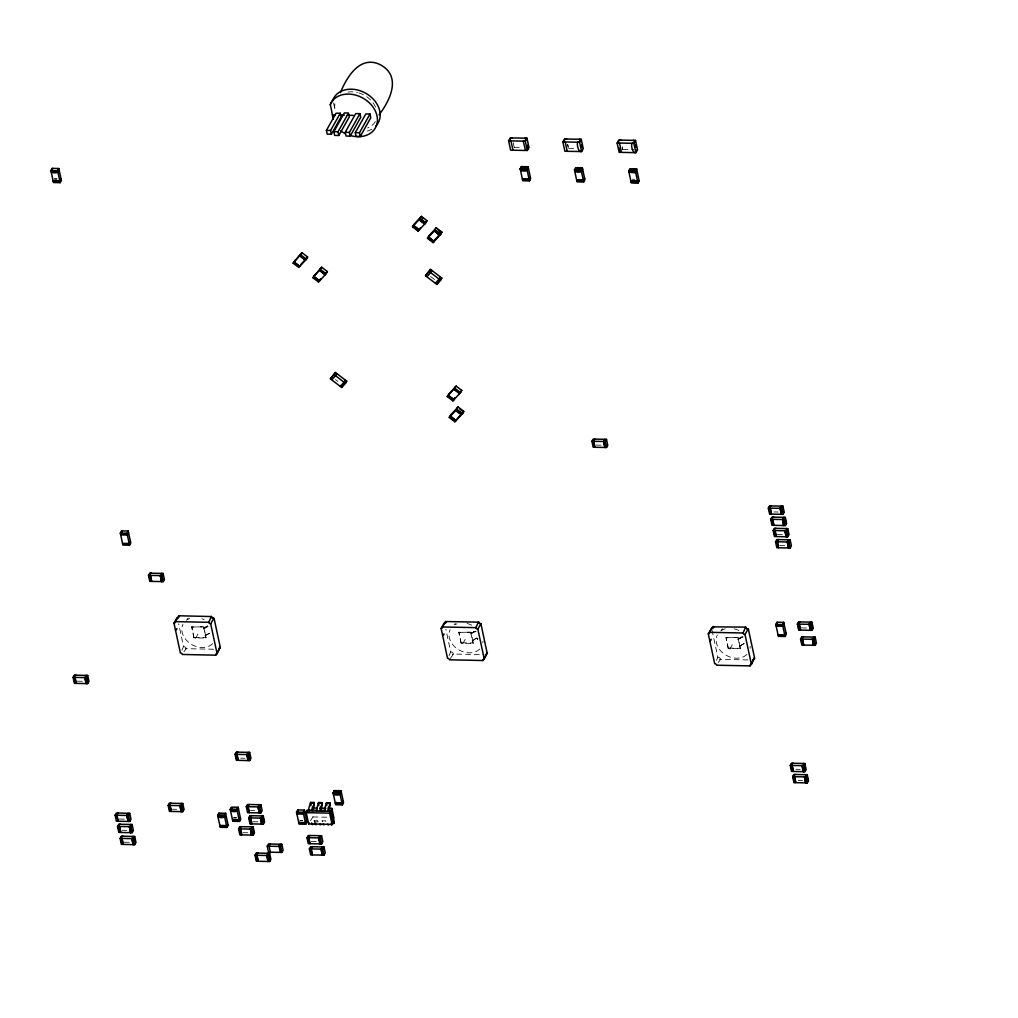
<?xml version="1.0" encoding="UTF-8"?>
<svg xmlns="http://www.w3.org/2000/svg" width="1018" height="1018" viewBox="0 0 1018 1018"><rect width="100%" height="100%" fill="white"/><g stroke="black" fill="none" stroke-linecap="round" stroke-linejoin="round"><path stroke-width="0.75" stroke-dasharray="5 3.75" d="M181.917 650.273L183.545 646.545L178.684 623.881M449.065 655.617L450.694 651.889L445.833 629.226M712.015 630.04L717.843 657.234L716.214 660.962M477.582 638.617L477.264 639.419M477.9 638.642L477.544 639.584M191.638 627.037L203.956 626.833L206.018 638.082L193.954 637.841L191.638 627.037L203.956 626.833M183.902 651.8L186.332 648.695L216.859 649.306M193.954 637.841L191.893 626.592M195.545 638.413L198.828 632.56M514.166 147.585L513.212 141.935M622.316 146.77L622.698 149.761L622.125 147.088M458.787 632.382L471.105 632.178L473.179 643.427L461.116 643.185L458.787 632.382L471.105 632.178M450.287 658.519L453.481 654.04L484.008 654.65M461.116 643.185L459.042 631.936M462.694 643.758L465.989 637.904M725.949 637.726L738.254 637.523L740.328 648.771L728.264 648.53L725.949 637.726L738.254 637.523M718.212 662.489L720.629 659.384L751.157 659.995M728.264 648.53L726.19 637.281M729.842 649.102L733.138 643.249M313.951 820.813L317.718 820.661L318.341 822.646M321.892 820.979L325.582 820.788L325.989 821.501M310.401 820.801L312.959 816.958L312.322 813.967M203.498 628.704L207.519 625.93M203.753 628.908L208.652 626.134M204.974 635.576L210.153 632.687M205.216 635.779L210.128 633.005M470.66 634.049L471.703 632.954M472.123 640.92L476.144 638.146M472.377 641.124L475.546 638.719M737.808 639.393L742.987 636.505M738.05 639.597L742.962 636.823M739.284 646.265L744.463 643.376M739.526 646.468L743.382 643.809M186.956 619.275L188.266 618.155M454.104 624.619L455.415 623.5M721.253 629.977L722.564 628.844M471.703 632.941L475.317 631.147M475.533 638.719L477.277 638.35M476.157 638.146L477.302 638.031M743.369 643.809L744.438 643.694M183.545 646.545L183.571 646.545A2.507 1.947 29.3 0 1 186.307 648.581L185.416 649A1.781 1.387 29.3 0 0 183.469 647.537M450.694 651.889L450.719 651.889A2.507 1.947 29.3 0 1 453.455 653.925L452.59 654.421A1.781 1.387 29.3 0 0 450.618 652.882M717.843 657.234L717.868 657.234A2.507 1.947 29.3 0 1 720.617 659.27L719.726 659.689A1.781 1.387 29.3 0 0 717.779 658.239M514.357 147.266L522.196 147.419M568.617 148.348L576.468 148.501M622.889 149.43L633.87 149.659M632.191 179.232L634.863 179.283M54.374 178.837L57.046 178.888M54.247 179.079L56.919 179.13M596.09 445.082L601.816 445.197M773.947 511.939L778.236 512.029M777.319 534.348L783.046 534.463M779.724 545.559L786.876 545.712M801.535 627.915L808.686 628.055M194.209 637.395L206.272 637.637M461.358 642.74L473.421 642.982M728.506 648.084L740.57 648.326M77.279 681.182L84.443 681.322M240.681 758.168L244.982 758.257M795.86 769.277L800.148 769.366M798.265 780.501L802.553 780.577M250.479 810.493L254.767 810.582M172.347 809.234L176.648 809.323M312.959 816.958L327.872 817.25M233.707 817.607L236.38 817.658M233.58 817.848L236.252 817.899M299.992 820.419L302.664 820.47M299.852 820.661L302.524 820.712M314.231 821.908L317.578 821.971M119.31 819.032L126.461 819.185M252.884 821.704L260.035 821.857M121.715 830.255L127.441 830.37M242.768 832.673L249.919 832.826M311.152 841.492L316.878 841.606M124.272 842.217L129.999 842.331M314.231 820.559L314.995 822.582M322.159 820.724L322.642 821.424M743.216 636.95L742.911 636.81A3.398 1.183 -33.1 0 0 737.935 639.495M476.068 631.605L473.319 632.216L470.901 634.252A3.398 1.183 -33.1 0 1 475.826 631.313M430.55 276.476L435.386 280.179M335.444 379.561L337.861 381.419M738.012 637.968L740.328 648.771M567.764 144.352L568.337 147.012M567.573 144.671L568.146 147.343M470.85 632.623L473.179 643.427M333.535 102.882L335.075 110.084A22.332 17.395 29.3 0 1 335.342 102.22M203.702 627.279L206.018 638.082M212.597 643.694A17.866 13.921 29.3 0 1 190.659 643.872A17.866 13.921 29.3 0 1 183.011 624.263M186.421 620.267A17.866 13.921 29.3 0 1 189.704 618.537M201.997 618.779A17.866 13.921 29.3 0 1 204.071 619.618M203.625 628.806A3.398 1.183 -33.1 0 1 207.557 626.083M479.745 649.039A17.866 13.921 29.3 0 1 457.807 649.217A17.866 13.921 29.3 0 1 450.172 629.608M455.135 624.632A17.866 13.921 29.3 0 1 456.853 623.881M467.033 623.5A17.866 13.921 29.3 0 1 473.205 626.006M482.99 641.035A17.866 13.921 29.3 0 1 482.85 642.842M746.907 654.383A17.866 13.921 29.3 0 1 724.969 654.561A17.866 13.921 29.3 0 1 717.321 634.952M720.731 630.956A17.866 13.921 29.3 0 1 725.872 628.679M734.182 628.844A17.866 13.921 29.3 0 1 740.353 631.351M750.139 646.379A17.866 13.921 29.3 0 1 750.011 648.186M375.349 121.575A22.332 17.395 29.3 0 1 367.638 127.937M347.94 92.091A22.332 17.395 29.3 0 1 357.483 92.549M358.858 92.931A22.332 17.395 29.3 0 1 376.113 108.481M371.799 129.197A25.463 19.838 29.3 0 1 366.518 131.22"/><path stroke-width="1.5" d="M317.425 810.315L306.991 810.112L306.227 812.669L308.645 823.918L332.059 824.389L333.764 822.557L333.828 817.378L331.906 808.394L328.929 808.343M313.875 804.691L314.002 802.451L310.668 802.388L309.116 807.236A2.24 0.789 -88.9 0 0 308.874 809.895L309.078 810.901L309.497 810.163M321.815 804.844L321.942 802.617L318.596 802.54L317.056 807.389A2.24 0.789 -88.9 0 0 316.802 810.048L317.018 811.053M329.743 805.009L329.87 802.769L326.536 802.706L324.984 807.541A2.24 0.789 -88.9 0 0 324.742 810.213L324.946 811.206L325.353 810.481M487.431 652.627L484.186 659.091A1.781 1.387 29.3 0 0 482.914 660.529L449.511 659.804A1.781 1.387 29.3 0 0 447.551 658.353L441.125 628.437L444.192 622.965A1.781 1.387 29.3 0 0 445.54 621.527L478.931 622.176A1.781 1.387 29.3 0 0 480.903 623.703L487.253 653.62A1.781 1.387 29.3 0 0 486.12 654.192M311.012 804.869L310.808 805.734M325.238 808.648L325.2 809.73M326.778 805.747L326.536 802.706M333.268 119.297L330.316 104.32A25.463 19.838 29.3 0 1 359.125 96.277A25.463 19.838 29.3 0 1 377.131 123.127A25.463 19.838 29.3 0 1 351.464 135.852M318.799 805.747L318.596 802.54M331.906 808.394L329.641 813.14L332.059 824.389M308.645 823.918L309.141 822.811M313.837 804.831L312.462 807.299A2.24 0.789 -88.9 0 0 312.208 809.959L312.424 810.964L314.295 805.327L314.002 802.451M321.764 804.984L320.39 807.452A2.24 0.789 -88.9 0 0 320.148 810.124L320.352 811.117L322.222 805.48L321.942 802.617M329.692 805.149L328.318 807.618A2.24 0.789 -88.9 0 0 328.076 810.277L328.28 811.282L330.15 805.645L329.87 802.769M50.9 170.566L52.134 168.364L58.815 168.504L61.373 180.466L60.138 182.667L53.47 182.527L50.9 170.566L57.797 170.833L58.751 169.115L59.133 169.993M52.134 168.364L52.452 169.866L52.071 168.988L51.116 170.693C50.226 173.493 59.375 173.684 57.797 170.833M58.815 168.504L57.581 170.693L60.138 182.667M53.28 180.784L59.96 180.924L53.28 180.784L53.521 181.917L60.202 182.044L61.055 178.964M330.176 104.892L333.064 99.433A25.463 19.838 29.3 0 1 366.811 93.885A25.463 19.838 29.3 0 1 376.011 125.914M340.457 92.625C346.604 77.063 360.257 54.73 380.248 64.707C401.728 76.057 390.441 100.031 379.09 114.767M326.409 130.393L336.08 113.189L340.254 113.265L341.055 117.006L331.384 134.223L327.211 134.134L326.409 130.393L330.583 130.482L340.254 113.265M333.853 131.666L344.364 112.934L348.538 113.023L338.027 131.742L338.829 135.483L334.655 135.407L333.853 131.666L338.027 131.742M338.829 135.483L349.339 116.765L348.805 114.27M345.217 132.302L355.727 113.571L359.901 113.66L360.703 117.401L350.192 136.119L346.018 136.043L345.217 132.302L349.39 132.391L359.901 113.66M120.315 533.101L121.536 530.9L128.217 531.04L130.788 543.001L129.553 545.203L122.873 545.063L120.315 533.101L126.983 533.241L128.217 531.04M128.548 532.541L127.314 534.73L120.633 534.603L127.441 534.488M355.295 132.671L365.818 113.94L369.992 114.029L370.794 117.757L360.27 136.488L356.096 136.399L355.295 132.671L359.469 132.747L369.992 114.029M130.469 541.512L129.235 543.701L122.554 543.574L129.375 543.459M293.12 263.153L301.99 252.68L307.614 257.007L306.393 259.208L298.758 267.479L293.12 263.153L301.99 252.68M295.309 259.921L294.075 262.11L299.712 266.436L294.215 261.868M301.035 253.711L299.801 255.912L305.438 260.239L306.673 258.038M300.806 264.489L307.614 257.007M73.092 677.364L74.327 675.163L87.688 675.43L88.973 681.411L87.739 683.612L74.378 683.345L73.092 677.364L86.454 677.632L87.688 675.43M73.652 677.123L74.899 677.148L76.185 683.129L74.938 683.116L73.652 677.123L74.607 675.418L75.994 675.201M74.899 677.148L76.185 683.129M84.927 677.352L86.072 683.574L84.927 677.352L86.174 677.377L87.128 675.672L86.021 675.405M312.87 277.698L321.739 267.225L327.363 271.551L326.129 273.74L318.494 282.011L312.87 277.698L321.739 267.225M315.058 274.466L313.824 276.654L319.448 280.981L320.683 278.792L318.494 282.011M86.199 683.332L87.459 683.358L88.413 681.653M320.785 268.256L319.55 270.457L325.175 274.784L319.677 270.215M148.488 575.361L149.722 573.172L163.084 573.439L164.369 579.42L163.134 581.622L149.773 581.354L148.488 575.361L161.849 575.628L163.084 573.439M149.048 575.132L150.295 575.157L151.58 581.138L150.32 581.113L149.048 575.132L150.002 573.427L151.389 573.198M150.295 575.157L151.58 581.138M326.269 272.824L327.363 271.551M160.31 575.361L161.455 581.583L160.31 575.361L161.569 575.386L162.524 573.668L161.417 573.401M161.595 581.342L162.855 581.367L163.809 579.649M174.053 623.092L173.963 623.092A1.781 1.387 29.3 0 0 175.325 621.654L179.283 615.788L211.35 616.539A2.507 1.947 29.3 0 0 214.098 618.575L220.282 647.283L217.025 653.747A1.781 1.387 29.3 0 0 215.765 655.185L182.349 654.459A1.781 1.387 29.3 0 0 180.402 653.009L173.963 623.092L177.119 617.633A1.781 1.387 29.3 0 0 178.392 616.183M419.34 219.341C433.681 228.426 416.731 221.364 420.052 218.565L425.779 222.866L418.156 231.137L412.519 226.823L413.855 224.609M413.613 225.538L419.238 229.864L413.613 225.538L412.901 226.314L418.525 230.641M420.052 218.565L421.388 216.35L427.013 220.677L425.677 222.878L420.052 218.565L412.519 226.823M330.392 378.823L335.444 372.486L346.705 381.139L345.471 383.341L341.654 387.476L330.392 378.823L335.444 372.486M331.932 379.663L335.749 375.527M335.622 375.769L336.856 373.568M418.156 231.137L420.332 227.905M426.058 221.708L427.013 220.677M340.381 386.153L344.199 382.017M217.114 653.747L210.701 623.83A1.781 1.387 29.3 0 1 208.728 622.38L211.337 616.424L211.795 616.908A1.781 1.387 29.3 0 0 213.755 618.359L214.124 618.575M344.059 382.259L345.293 380.058M341.654 387.476L342.888 385.275M210.701 623.83L213.767 618.359M427.445 238.288L435.08 230.017L440.603 234.356L441.939 232.142L436.315 227.816L434.979 230.03L440.705 234.344L433.083 242.615L427.445 238.288L429.634 235.056M435.36 228.846L435.933 228.325M433.083 242.615L434.419 240.401M115.123 815.214L116.357 813.026L129.706 813.293L130.991 819.274L129.757 821.462L116.396 821.195L115.123 815.214L128.472 815.482L129.706 813.293M118.024 813.051L116.79 815.253L118.075 821.233L116.93 815.011M425.499 275.738L430.55 269.401L441.812 278.054L440.578 280.243L436.76 284.378L425.499 275.738L430.55 269.401M117.528 826.438L118.762 824.236L132.111 824.504L133.396 830.484L132.162 832.686L118.801 832.419L117.528 826.438L130.877 826.705L132.111 824.504M118.075 826.196L119.335 826.222L120.608 832.202L119.36 832.177L118.075 826.196L119.042 824.491L120.429 824.275M427.051 276.565L430.856 272.43M119.335 826.222L120.608 832.202M215.765 655.21L218.832 649.739A1.781 1.387 29.3 0 1 218.895 649.013M430.729 272.684L431.963 270.483M128.039 813.255L126.805 815.456L128.09 821.437L126.945 815.202M508.606 140.828L510.26 137.888L526.993 138.219L528.991 147.559L527.337 150.499L510.616 150.168L508.606 140.828L525.339 141.171L526.993 138.219M512.359 137.926L510.603 138.232L509.318 140.509L510.883 140.548L512.881 149.875M120.086 838.399L121.32 836.198L134.681 836.465L135.967 842.459L134.732 844.647L121.371 844.38L120.086 838.399L133.447 838.667L134.681 836.465M120.646 838.17L121.893 838.196L123.178 844.176L121.931 844.151L120.646 838.17L121.6 836.452L122.987 836.236M121.893 838.196L123.178 844.176M129.35 826.425L130.495 832.648L129.35 826.425L130.597 826.451L131.564 824.745L130.444 824.478M435.488 283.055L439.305 278.919M439.165 279.161L440.4 276.972M436.76 284.378L441.812 278.054M524.906 138.181L526.281 138.537L524.995 140.828L523.252 141.12L525.428 150.13M131.92 838.387L133.065 844.622L131.92 838.387L133.167 838.412L134.121 836.707L133.014 836.44M133.193 844.367L134.452 844.393L135.407 842.688L134.121 836.707M527.006 150.168L528.291 147.877L527.718 145.205M520.185 168.784L521.42 166.583L528.1 166.723L530.658 178.684L529.424 180.886L522.756 180.746L520.185 168.784L526.866 168.912L528.1 166.723M528.037 167.334L527.082 169.052C528.66 171.902 519.511 171.711 520.402 168.912L521.356 167.207L528.037 167.334L528.418 168.212M168.161 805.416L169.395 803.215L182.756 803.482L184.042 809.463L182.807 811.664L169.446 811.397L168.161 805.416L181.522 805.683L182.756 803.482M168.721 805.174L169.968 805.2L171.253 811.181L170.006 811.155L168.721 805.174L169.675 803.469L171.075 803.253M169.968 805.2L171.253 811.181M522.565 179.003L529.245 179.143L522.565 179.003L522.807 180.135L529.487 180.262L530.34 177.196M179.995 805.403L181.14 811.626L179.995 805.403L181.242 805.429L182.197 803.724L181.089 803.457M181.268 811.384L182.527 811.41L183.482 809.704M562.878 141.922L564.532 138.97L581.253 139.313L583.263 148.641L581.609 151.58L564.875 151.249L562.878 141.922L579.598 142.253L581.253 139.313M566.619 139.021L564.863 139.313L563.578 141.604L565.155 141.629L567.153 150.969M579.166 139.262L580.553 139.619L579.267 141.909C575.246 139.937 578.288 153.667 581.265 151.249M235.069 754.325L236.303 752.124L249.664 752.391L250.937 758.372L249.703 760.573L236.354 760.306L235.069 754.325L248.43 754.592L249.664 752.391M235.616 754.083L236.876 754.109L238.161 760.09L236.901 760.064L235.616 754.083L236.583 752.378L237.97 752.162M236.876 754.109L238.161 760.09M574.445 169.866L575.679 167.677L582.36 167.805L584.93 179.766L583.696 181.968L577.015 181.84L574.445 169.866L581.125 170.006L582.36 167.805M447.246 396.549L456.115 386.076L461.739 390.403L460.505 392.592L452.87 400.876L447.246 396.549L456.115 386.076M449.434 393.317L448.2 395.506L453.824 399.832L455.059 397.644L452.87 400.876M246.89 754.313L248.036 760.535L246.89 754.313L248.15 754.338L249.105 752.633L247.985 752.366M581.342 170.133L574.674 169.993C573.783 172.806 582.92 172.984 581.342 170.133L582.309 168.428L575.628 168.288M455.161 387.107L453.926 389.309L459.551 393.635L461.739 390.403M217.674 815.342L218.908 813.14L225.589 813.28L228.159 825.242L226.925 827.443L220.244 827.303L217.674 815.342L224.571 815.609L225.538 813.891L218.857 813.764L217.89 815.469C217.012 818.268 226.149 818.459 224.571 815.609M582.678 169.306L582.309 168.428M576.837 180.097L583.505 180.224L576.837 180.097L577.079 181.217L583.747 181.344L584.612 178.277M225.589 813.28L224.354 815.469L226.925 827.443M220.053 825.573L226.734 825.7L220.053 825.573L220.295 826.692L226.976 826.82L227.93 825.114M461.676 414.275C448.416 401.436 462.121 421.121 463.724 411.285L458.1 406.971L456.764 409.172L462.49 413.486L454.855 421.757L449.231 417.431L451.419 414.199M230.233 809.335L231.468 807.134L238.148 807.261L240.706 819.235L239.484 821.424L232.804 821.297L230.233 809.335L236.914 809.463L238.148 807.261M237.13 809.59L230.45 809.463C229.572 812.262 238.708 812.44 237.13 809.59L238.085 807.885L238.466 808.763M457.146 408.002L457.718 407.467M454.855 421.757L463.724 411.285M455.949 420.485L450.325 416.158L455.949 420.485L455.237 421.261L449.6 416.935M232.613 819.554L239.294 819.694L232.613 819.554L232.855 820.673L239.535 820.813L240.388 817.734M617.137 143.004L618.791 140.064L635.525 140.395L637.523 149.722L635.868 152.675L619.135 152.331L617.137 143.004L633.87 143.334L635.525 140.395M246.292 806.676L247.527 804.475L260.875 804.742L262.16 810.722L260.926 812.924L247.578 812.657L246.292 806.676L259.654 806.943L260.875 804.742M620.891 140.102L619.135 140.395L617.85 142.685L619.415 142.724L621.413 152.051M249.194 804.513L247.959 806.701L249.245 812.682L248.099 806.46M238.581 828.856L239.815 826.654L253.164 826.921L254.449 832.915L253.215 835.104L239.854 834.836L238.581 828.856L251.93 829.123L253.164 826.921M239.128 828.627L240.388 828.652L241.66 834.633L240.413 834.607L239.128 828.627L240.095 826.909L241.482 826.692M240.388 828.652L241.66 834.633M248.697 817.887L249.932 815.698L263.28 815.965L264.565 821.946L263.331 824.135L249.983 823.867L248.697 817.887L262.059 818.154L263.28 815.965M249.245 817.658L250.504 817.683L251.79 823.664L250.53 823.638L249.245 817.658L250.212 815.94L251.599 815.723M250.504 817.683L251.79 823.664M259.208 804.704L257.974 806.905L259.259 812.886L258.114 806.663M633.438 140.357L634.812 140.713L633.527 143.004C629.518 141.018 632.547 154.749 635.537 152.331L636.823 150.04M250.403 828.843L251.548 835.078L250.403 828.843L251.65 828.868L252.617 827.163L251.497 826.896M260.519 817.874L261.664 824.109L260.519 817.874L261.766 817.899L262.733 816.194L261.613 815.927M251.688 834.824L252.935 834.849L253.902 833.144M628.717 170.96L629.951 168.759L636.632 168.886L639.189 180.86L637.955 183.049L631.287 182.922L628.717 170.96L635.397 171.088L636.632 168.886M261.804 823.867L263.051 823.893L264.018 822.175L262.759 822.15M629.175 172.207L635.716 172.589L629.175 172.207L628.933 171.088L635.614 171.215L636.568 169.51L629.887 169.37M631.096 181.179L637.777 181.319L631.096 181.179L631.338 182.298L638.019 182.438L638.973 180.72M255.047 855.247L256.281 853.046L269.63 853.313L270.915 859.307L269.681 861.495L256.32 861.228L255.047 855.247L268.396 855.514L269.63 853.313M255.594 855.018L256.854 855.044L258.127 861.024L256.88 860.999L255.594 855.018L256.561 853.3L257.948 853.084M256.854 855.044L258.127 861.024M267.225 846.187L268.459 843.986L281.821 844.253L283.106 850.234L281.871 852.435L268.51 852.168L267.225 846.187L280.586 846.454L281.821 844.253M268.905 846.212L270.139 844.024M266.869 855.235L268.014 861.47L266.869 855.235L268.116 855.26L269.083 853.555L267.963 853.288M270.317 851.951L269.032 845.971M296.505 812.148L297.74 809.946L304.42 810.086L306.991 822.048L305.756 824.249L299.076 824.109L296.505 812.148L303.186 812.275L304.42 810.086M268.154 861.215L269.401 861.241L270.355 859.536M278.919 846.416L280.154 844.227M280.332 852.155L279.059 846.174M304.738 811.575L303.504 813.776L296.823 813.636L303.644 813.535M306.66 820.546L305.425 822.748L298.758 822.62L305.565 822.506M306.965 837.674L308.2 835.473L321.561 835.74L322.846 841.721L321.612 843.922L308.25 843.655L306.965 837.674L320.326 837.941L321.561 835.74M333.09 792.767L334.324 790.579L341.005 790.706L343.562 802.668L342.328 804.869L335.647 804.742L333.09 792.767L339.77 792.907L341.005 790.706M340.941 791.33L339.987 793.035C341.564 795.885 332.415 795.707 333.306 792.895L334.26 791.19L340.941 791.33L341.323 792.208M309.866 835.511L308.632 837.699L309.917 843.693L308.772 837.458M309.37 848.885L310.605 846.696L323.966 846.963L325.251 852.944L324.017 855.145L310.655 854.878L309.37 848.885L322.731 849.152L323.966 846.963M335.469 802.998L342.15 803.126L335.469 802.998L335.711 804.118L342.392 804.258L343.244 801.179M335.711 804.118L336.665 802.413M312.272 846.721L311.037 848.923L312.322 854.904L311.177 848.681M319.894 835.714L318.659 837.903L319.945 843.884L318.799 837.661M441.125 628.437L441.201 628.437A1.781 1.387 29.3 0 0 442.474 626.999L445.54 621.514M332.123 823.664L334.197 822.964L333.433 820.953M322.299 846.925L321.064 849.127L322.35 855.107L321.192 848.885M484.263 659.091L477.849 629.175A1.781 1.387 29.3 0 1 475.877 627.724L478.511 621.883A2.507 1.947 29.3 0 0 481.247 623.919L481.272 623.919M477.849 629.175L480.929 623.703M591.903 441.265L593.138 439.076L606.486 439.343L607.771 445.324L606.537 447.513L593.189 447.246L591.903 441.265L605.265 441.532L606.486 439.343M594.805 439.102L593.57 441.303L594.856 447.284L593.71 441.061M604.819 439.305L603.585 441.507L604.87 447.487L603.725 441.252M482.914 660.555L485.993 655.083M768.323 508.097L769.557 505.895L782.918 506.162L784.204 512.143L782.969 514.344L769.608 514.077L768.323 508.097L781.684 508.364L782.918 506.162M768.883 507.855L770.13 507.88L771.415 513.861L770.168 513.836L768.883 507.855L769.837 506.15L771.224 505.933M770.13 507.88L771.415 513.861M770.728 519.307L771.962 517.106L785.323 517.373L786.609 523.367L785.374 525.555L772.013 525.288L770.728 519.307L784.089 519.574L785.323 517.373M771.288 519.078L772.535 519.104L773.82 525.084L772.56 525.059L771.288 519.078L772.242 517.36L773.629 517.144M708.363 633.781L711.429 628.322A1.781 1.387 29.3 0 0 712.689 626.872L745.634 627.113A2.507 1.947 29.3 0 0 748.395 629.264L754.58 657.972L751.424 664.436A1.781 1.387 29.3 0 0 750.062 665.874L716.672 665.225A1.781 1.387 29.3 0 0 714.7 663.698L708.274 633.781A1.781 1.387 29.3 0 0 709.622 632.343L712.689 626.859M772.535 519.104L773.82 525.084M780.144 508.084L781.29 514.306L780.144 508.084L781.404 508.109L782.358 506.391L781.251 506.124M773.133 530.531L774.367 528.329L787.728 528.596L789.014 534.577L787.779 536.779L774.418 536.511L773.133 530.531L786.494 530.798L787.728 528.596M773.693 530.289L774.94 530.314L776.225 536.295L774.965 536.27L773.693 530.289L774.647 528.584L776.034 528.367M781.43 514.065L782.689 514.09L783.644 512.385M774.94 530.314L776.225 536.295M782.549 519.295L783.695 525.53L782.549 519.295L783.809 519.32L784.763 517.615L783.656 517.348M775.538 541.741L776.772 539.553L790.133 539.82L791.419 545.801L790.184 547.989L776.823 547.722L775.538 541.741L788.899 542.009L790.133 539.82M783.835 525.275L785.094 525.301L786.049 523.596L784.763 517.615M778.439 539.578L777.205 541.78L778.49 547.76L777.345 541.538M784.954 530.518L786.1 536.74L784.954 530.518L786.214 530.543L787.168 528.838L786.061 528.558M786.24 536.499L787.499 536.524L788.454 534.819M788.466 539.782L787.232 541.983L788.505 547.964L787.359 541.729M751.424 664.436L745.011 634.519A1.781 1.387 29.3 0 1 743.038 633.069L745.634 627.113L746.105 627.597A1.781 1.387 29.3 0 0 748.052 629.048L748.421 629.264M745.011 634.519L748.077 629.048M750.075 665.899L752.378 661.802M775.805 624.403L777.039 622.202L783.72 622.342L786.278 634.303L785.043 636.505L778.363 636.365L775.805 624.403L782.486 624.543L783.72 622.342M784.038 623.843L782.804 626.032L776.123 625.905L782.944 625.79M785.96 632.814L784.725 635.003L778.045 634.876L784.865 634.761M797.349 624.085L798.583 621.896L811.944 622.163L813.229 628.144L811.995 630.346L798.634 630.078L797.349 624.085L810.71 624.352L811.944 622.163M797.908 623.856L799.155 623.881L800.441 629.862L799.181 629.837L797.908 623.856L798.863 622.151L800.25 621.922M799.155 623.881L800.441 629.862M800.555 639.049L801.79 636.848L815.151 637.115L816.423 643.096L815.202 645.297L801.84 645.03L800.555 639.049L813.916 639.317L815.151 637.115M809.17 624.085L810.315 630.307L809.17 624.085L810.43 624.11L811.384 622.392L810.264 622.125M801.115 638.808L802.362 638.833L803.647 644.814L802.388 644.788L801.115 638.808L802.069 637.103L803.457 636.886M802.362 638.833L803.647 644.814M810.455 630.066L811.715 630.091L812.669 628.386M812.377 639.037L813.522 645.259L812.377 639.037L813.636 639.062L814.591 637.357L813.471 637.09M790.248 765.434L791.482 763.233L804.831 763.5L806.116 769.481L804.882 771.682L791.52 771.415L790.248 765.434L803.596 765.701L804.831 763.5M790.795 765.192L792.055 765.218L793.327 771.199L792.08 771.173L790.795 765.192L791.762 763.487L793.149 763.271M792.055 765.218L793.327 771.199M792.653 776.645L793.887 774.456L807.236 774.723L808.521 780.704L807.287 782.893L793.925 782.626L792.653 776.645L806.001 776.912L807.236 774.723M793.2 776.416L794.46 776.441L795.732 782.422L794.485 782.397L793.2 776.416L794.167 774.698L795.554 774.482M794.46 776.441L795.732 782.422M802.069 765.421L803.215 771.644L802.069 765.421L803.317 765.447L804.284 763.742L803.164 763.462M803.355 771.402L804.602 771.428L805.556 769.723M804.475 776.632L805.62 782.867L804.475 776.632L805.722 776.658L806.689 774.952L805.569 774.685M805.76 782.626L807.007 782.651L807.961 780.933L806.689 774.952M312.882 824.287L312.806 824.402A2.24 0.789 -88.9 0 1 311.864 823.842L311.648 822.862M316.14 824.465L316.216 824.351A2.24 0.789 -88.9 0 1 315.211 823.906L314.982 822.926M320.81 824.44L320.734 824.567A2.24 0.789 -88.9 0 1 319.792 824.007M324.157 824.504L324.068 824.631A2.24 0.789 -88.9 0 1 323.139 824.071M328.738 824.593L328.661 824.72A2.24 0.789 -88.9 0 1 327.732 824.16M332.084 824.669L332.008 824.784A2.24 0.789 -88.9 0 1 331.066 824.224L331.015 824.033M413.753 224.622L421.388 216.35M428.68 236.087L436.315 227.816M434.317 240.413L441.939 232.142M343.842 384.244L346.705 381.139M450.465 415.242L458.1 406.971M449.231 417.431L456.866 409.16M332.339 114.97L335.316 115.034M339.796 115.123L344.262 115.212M347.24 115.263L353.208 115.39M520.402 168.912L527.082 169.052M520.643 170.031L527.324 170.171M574.903 171.126L581.583 171.253M51.358 171.813L58.039 171.953M784.802 523.57L786.049 523.596M175.312 621.629L208.715 622.303M442.474 626.973L475.864 627.648M709.622 632.318L743.013 632.992M813.662 645.018L814.909 645.043L813.636 639.062M248.176 760.293L249.423 760.319L248.15 754.338M333.306 792.895L339.987 793.035M333.548 794.027L340.228 794.155M310.261 803.126L313.595 803.189M318.189 803.278L321.523 803.342M326.116 803.444L329.463 803.507M312.526 808.012L317.005 808.101M319.983 808.165L325.938 808.279M320.759 810.392L325.518 810.481M328.699 810.544L331.194 810.595L333.764 822.557M306.583 810.85L330.786 811.333L333.357 823.295M230.692 810.582L237.372 810.71M306.227 812.669L329.641 813.14M218.132 816.589L224.813 816.729M130.635 832.406L131.882 832.431L130.597 826.451M711.684 628.526L711.811 628.526A2.507 1.947 29.3 0 0 713.058 628.093M444.535 623.181L444.662 623.181A2.507 1.947 29.3 0 0 445.477 623.016M177.374 617.837L177.514 617.837A2.507 1.947 29.3 0 0 178.761 617.404M709.75 640.653L709.826 640.653A1.781 1.387 29.3 0 0 711.098 639.215M442.588 635.308L442.677 635.308A1.781 1.387 29.3 0 0 443.95 633.87M175.44 629.964L175.529 629.964A1.781 1.387 29.3 0 0 176.788 628.526M421.007 216.847L423.259 218.577M438.185 230.055L441.57 232.638M427.827 237.779L433.452 242.106M429.316 271.602L440.578 280.243M320.505 269.426L326.129 273.74M300.755 254.882L306.393 259.208M299.941 255.671L305.565 259.997M313.964 276.412L319.588 280.739M454.881 388.278L460.505 392.592M454.053 389.067L459.691 393.393M448.34 395.264L453.964 399.59M459.971 409.198L463.343 411.794M334.209 374.688L345.471 383.341M752.684 660.02L753.142 660.428A1.781 1.387 29.3 0 1 754.402 658.964L754.453 657.972A2.507 1.947 29.3 0 0 753.905 658.048M333.497 822.366L333.789 823.702M811.702 623.894L812.351 626.884M810.71 624.352L811.995 630.346M813.916 639.317L815.202 645.297M810.43 624.11L811.715 630.091M787.487 530.327L788.136 533.317M781.684 508.364L782.969 514.344M784.089 519.574L785.374 525.555M786.494 530.798L787.779 536.779M788.899 542.009L790.184 547.989M781.404 508.109L782.689 514.09M783.809 519.32L785.094 525.301M786.214 530.543L787.499 536.524M782.486 624.543L785.043 636.505M777.039 622.202L777.358 623.703M804.602 765.231L805.238 768.221M803.596 765.701L804.882 771.682M806.001 776.912L807.287 782.893M803.317 765.447L804.602 771.428M805.722 776.658L807.007 782.651M635.677 144.709L636.25 147.381M633.87 143.334L635.868 152.675M635.397 171.088L637.955 183.049M618.995 148.017L619.568 150.689M581.698 144.963L582.271 147.623M579.598 142.253L581.609 151.58M583.505 180.224L583.747 181.344M581.125 170.006L583.696 181.968M575.679 167.677L576.01 169.166M605.265 441.532L606.537 447.513M525.339 141.171L527.337 150.499M529.245 179.143L529.487 180.262M526.866 168.912L529.424 180.886M521.42 166.583L521.598 168.326L521.356 167.207M359.469 132.747L360.27 136.488M349.39 132.391L350.192 136.119M330.583 130.482L331.384 134.223M342.15 803.126L342.392 804.258M339.77 792.907L342.328 804.869M334.324 790.579L334.642 792.068M334.26 791.19L334.502 792.309M320.326 837.941L321.612 843.922M322.731 849.152L324.017 855.145M310.668 802.388L310.999 804.067M303.186 812.275L305.756 824.249M297.74 809.946L298.058 811.448M280.586 846.454L281.871 852.435M262.733 816.194L263.687 820.686M248.43 754.592L249.703 760.573M259.654 806.943L260.926 812.924M262.059 818.154L263.331 824.135M261.766 817.899L263.051 823.893M268.396 855.514L269.681 861.495M268.116 855.26L269.401 861.241M252.935 828.665L253.571 831.655M251.93 829.123L253.215 835.104M251.65 828.868L252.935 834.849M239.294 819.694L239.535 820.813M236.914 809.463L239.484 821.424M231.417 807.745L231.646 808.877M226.734 825.7L226.976 826.82M218.908 813.14L219.099 814.884L218.857 813.764M161.849 575.628L163.134 581.622M161.569 575.386L162.855 581.367M59.96 180.924L60.202 182.044M126.983 533.241L129.553 545.203M181.522 805.683L182.807 811.664M181.242 805.429L182.527 811.41M121.536 530.9L121.867 532.401M128.472 815.482L129.757 821.462M130.877 826.705L132.162 832.686M133.447 838.667L134.732 844.647M133.167 838.412L134.452 844.393M86.454 677.632L87.739 683.612M86.174 677.377L87.459 683.358M219.354 648.479A1.781 1.387 29.3 0 1 220.104 648.275L220.155 647.283A2.507 1.947 29.3 0 0 219.341 647.448M179.283 615.814A2.507 1.947 29.3 0 1 179.321 616.335M446.431 621.922A2.507 1.947 29.3 0 1 446.088 622.571M713.593 626.503A2.507 1.947 29.3 0 1 713.503 627.508M345.267 133.612A25.463 19.838 29.3 0 1 340.674 130.902M428.54 237.003L434.037 241.571L428.54 237.003M434.266 230.806L439.751 235.374L434.266 230.806"/></g></svg>
